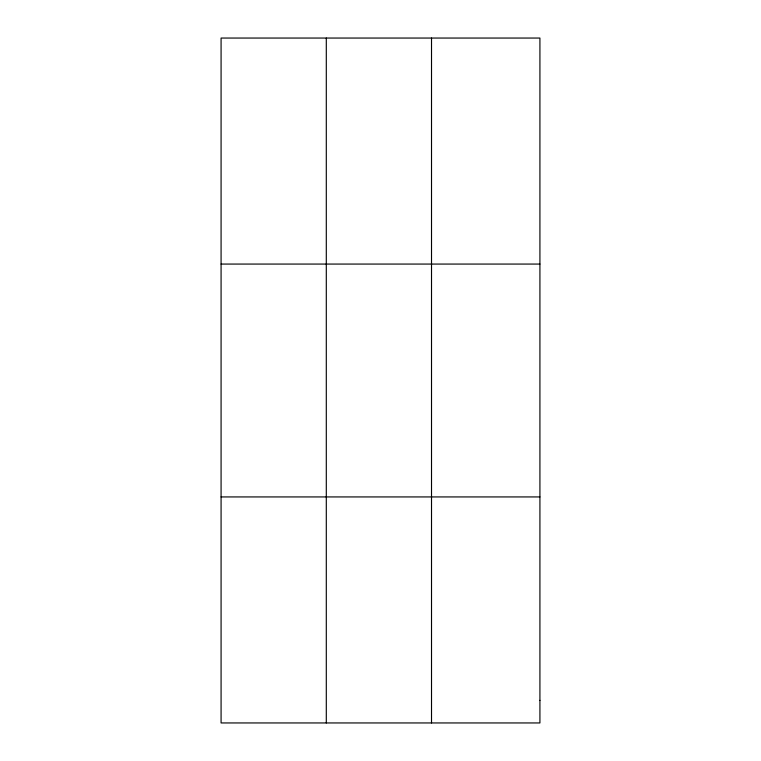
<?xml version="1.0" encoding="UTF-8"?>
<svg xmlns="http://www.w3.org/2000/svg" width="761" height="761" viewBox="0 0 761 761"><rect width="100%" height="100%" fill="white"/><g stroke="black" fill="none" stroke-linecap="round" stroke-linejoin="round"><path stroke-width="1.14" d="M326.298 722.95L326.298 38.05M431.516 722.95L431.516 38.05M221.08 264.067L539.92 264.067M221.08 496.933L539.92 496.933M539.92 700.348L539.92 722.95L221.08 722.95L221.08 38.05L539.92 38.05L539.92 700.348"/></g></svg>
